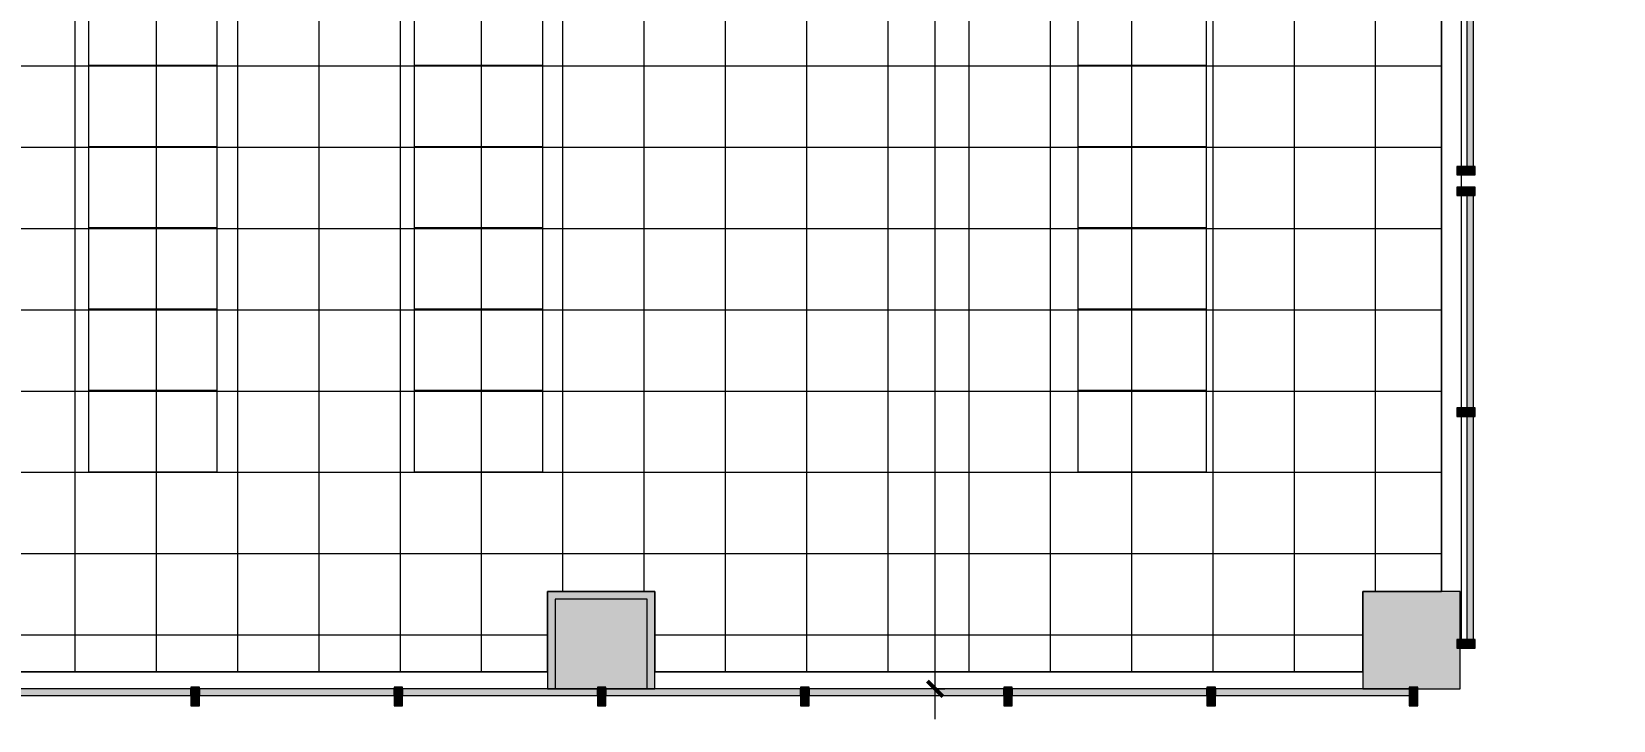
# Model space of a CAD drawing. Header units: inches. Extents: x 1 to 2249, y -2455 to -36.
# Drawn here: x 1763.1 to 2230.2, y -1729.2 to -1525.9 of the extents above; entities that cross this region are included whole.
import ezdxf

# ---------------------------------------------------------------- set-up
doc = ezdxf.new("R2010")
doc.units = ezdxf.units.IN
doc.header["$MEASUREMENT"] = 0
for name, color, linetype, lineweight in [('A-ANNO-DIMS', 211, 'Continuous', 9), ('A-ANNO-DIMS-96', 211, 'Continuous', 9), ('A-COLS', 52, 'Continuous', 13), ('A-DETL-GENF', 92, 'Continuous', 9), ('A-DETL-THIN', 151, 'Continuous', 9), ('A-GENM', 13, 'Continuous', 9), ('A-GLAZ-CURT', 52, 'Continuous', 13), ('A-GLAZ-CWMG', 51, 'Continuous', 13), ('A-WALL', 113, 'Continuous', 13)]:
    doc.layers.add(name, color=color, linetype=linetype, lineweight=lineweight)
doc.styles.add('Swis721 Lt BT', font='swissl.ttf', dxfattribs={"height": 9})
doc.dimstyles.new('OTJ_-_3_32__Linear__1__Tolerance', dxfattribs={"dimscale": 12, "dimtxt": 9.497835, "dimasz": 0.375, "dimexe": 0.75, "dimexo": 0.5, "dimgap": 0.5, "dimtad": 1, "dimdec": 0, "dimzin": 3, "dimdsep": 46, "dimlunit": 4, "dimtxsty": 'Swis721 Lt BT', "dimblk1": 'OBLIQUE', "dimblk2": 'OBLIQUE', "dimsah": 1, "dimcen": 0.09, "dimdle": 0.75, "dimazin": 0, "dimtfac": 1, "dimtdec": 4, "dimtix": 1, "dimtmove": 0, "dimatfit": 3, "dimfxl": 1, "dimtvp": 1, "dimfrac": 2, "dimtolj": 1, "dimtzin": 0, "dimarcsym": 2})

# ---------------------------------------------------------------- blocks, each defined once
blk = doc.blocks.new('System Panel - Glazed 2-5105823-Level 7 CONSTRUCTION')
at = {"layer": 'A-GLAZ-CURT', "lineweight": 9}
blk.add_hatch(color=7, dxfattribs=at).paths.add_polyline_path([(28.75, 0.25), (28.75, 2.25), (-28.75, 2.25), (-28.75, 0.25)], flags=0)
at = {"layer": 'A-GLAZ-CURT', "color": 8, "lineweight": 20}
for p, q in [((28.75, 2.25), (-28.75, 2.25)), ((-28.75, 2.25), (-28.75, 0.25)), ((-28.75, 0.25), (28.75, 0.25)), ((28.75, 0.25), (28.75, 2.25))]:
    blk.add_line(p, q, dxfattribs=at)
blk = doc.blocks.new('Rectangular Mullion - 2_5_ x 5_ rectangular-5104493-Level 7 CONSTRUCTION')
at = {"layer": 'A-GLAZ-CWMG', "lineweight": 9}
blk.add_hatch(color=7, dxfattribs=at).paths.add_polyline_path([(0, 2.75), (0, -2.75), (-2.5, -2.75), (-2.5, 2.75)], flags=0)
at = {"layer": 'A-GLAZ-CWMG', "color": 8, "lineweight": 20}
for p, q in [((-2.5, 2.75), (0, 2.75)), ((-2.5, -2.75), (-2.5, 2.75)), ((0, 2.75), (0, -2.75)), ((0, -2.75), (-2.5, -2.75))]:
    blk.add_line(p, q, dxfattribs=at)
blk = doc.blocks.new('System Panel - Glazed 2-5104046-Level 7 CONSTRUCTION')
at = {"layer": 'A-GLAZ-CURT', "lineweight": 9}
blk.add_hatch(color=7, dxfattribs=at).paths.add_polyline_path([(-28.63, 0.25), (28.63, 0.25), (28.63, 2.25), (-28.63, 2.25)], flags=0)
at = {"layer": 'A-GLAZ-CURT', "color": 8, "lineweight": 20}
for p, q in [((28.63, 2.25), (-28.63, 2.25)), ((-28.63, 2.25), (-28.63, 0.25)), ((-28.63, 0.25), (28.63, 0.25)), ((28.63, 0.25), (28.63, 2.25))]:
    blk.add_line(p, q, dxfattribs=at)
blk = doc.blocks.new('System Panel - Glazed 2-5105010-Level 7 CONSTRUCTION')
at = {"layer": 'A-GLAZ-CURT', "lineweight": 9}
blk.add_hatch(color=7, dxfattribs=at).paths.add_polyline_path([(32.96, 2.25), (-32.96, 2.25), (-32.96, 0.25), (32.96, 0.25)], flags=0)
at = {"layer": 'A-GLAZ-CURT', "color": 8, "lineweight": 20}
for p, q in [((32.96, 2.25), (-32.96, 2.25)), ((-32.96, 2.25), (-32.96, 0.25)), ((-32.96, 0.25), (32.96, 0.25)), ((32.96, 0.25), (32.96, 2.25))]:
    blk.add_line(p, q, dxfattribs=at)
blk = doc.blocks.new('System Panel - Glazed 2-5375402-Level 7 CONSTRUCTION')
at = {"layer": 'A-GLAZ-CURT', "lineweight": 9}
blk.add_hatch(color=7, dxfattribs=at).paths.add_polyline_path([(31.4, 0.25), (31.4, 2.25), (-31.4, 2.25), (-31.4, 0.25), (25.41, 0.25)], flags=0)
at = {"layer": 'A-GLAZ-CURT', "color": 8, "lineweight": 20}
for p, q in [((31.4, 2.25), (-31.4, 2.25)), ((-31.4, 2.25), (-31.4, 0.25)), ((-31.4, 0.25), (31.4, 0.25)), ((31.4, 0.25), (31.4, 2.25))]:
    blk.add_line(p, q, dxfattribs=at)
blk = doc.blocks.new('System Panel - Glazed 2-5375404-Level 7 CONSTRUCTION')
at = {"layer": 'A-GLAZ-CURT', "lineweight": 9}
blk.add_hatch(color=7, dxfattribs=at).paths.add_polyline_path([(31.76, 2.25), (-31.76, 2.25), (-31.76, 0.25), (31.76, 0.25)], flags=0)
at = {"layer": 'A-GLAZ-CURT', "color": 8, "lineweight": 20}
for p, q in [((31.76, 2.25), (-31.76, 2.25)), ((-31.76, 2.25), (-31.76, 0.25)), ((-31.76, 0.25), (31.76, 0.25)), ((31.76, 0.25), (31.76, 2.25))]:
    blk.add_line(p, q, dxfattribs=at)
blk = doc.blocks.new('Columns 15 - Columns 4-5094592-Level 7 CONSTRUCTION')
at = {"layer": 'A-COLS', "color": 8, "lineweight": 20}
for p, q in [((1386.75, -824.84), (1378.58, -849.96)), ((1412.53, -833.21), (1386.75, -824.84)), ((1404.36, -858.34), (1412.53, -833.21)), ((1378.58, -849.96), (1404.36, -858.34))]:
    blk.add_line(p, q, dxfattribs=at)
blk = doc.blocks.new('Walls 59 - Walls 3-5097470-Level 7 CONSTRUCTION')
at = {"layer": 'A-WALL', "lineweight": 9}
for p, q in [((54.48, -1088.07), (54.48, -1297.16)), ((54.48, -1328.9), (54.48, -1537.12)), ((54.48, -1568.87), (54.48, -1669.64)), ((54.48, -1673.14), (54.48, -1776.28)), ((54.48, -1807.73), (54.48, -1915.86))]:
    blk.add_line(p, q, dxfattribs=at)
blk = doc.blocks.new('Walls 60 - Walls 3-5097482-Level 7 CONSTRUCTION')
at = {"layer": 'A-WALL', "lineweight": 9}
for p, q in [((53.56, -1018.04), (53.56, -1077.61)), ((59.48, -1078.61), (59.48, -1020.54)), ((53.56, -1081.11), (53.56, -1361.88)), ((59.48, -1135.36), (59.48, -1081.11)), ((59.48, -1141.36), (59.48, -1137.86)), ((59.48, -1198.11), (59.48, -1143.86)), ((59.48, -1255.07), (59.48, -1200.61)), ((59.48, -1261.07), (59.48, -1257.57)), ((59.48, -1318.61), (59.48, -1263.57)), ((59.48, -1361.88), (59.48, -1321.11)), ((53.56, -1392.82), (53.56, -1505.78)), ((59.48, -1448.11), (59.48, -1392.82)), ((59.48, -1505.78), (59.48, -1454.11)), ((53.56, -1536.77), (53.56, -1697.7)), ((59.48, -1584.11), (59.48, -1536.77)), ((59.48, -1647.86), (59.48, -1586.61)), ((59.48, -1653.86), (59.48, -1650.36)), ((59.48, -1697.7), (59.48, -1656.36)), ((53.56, -1728.94), (53.56, -1903.63)), ((59.48, -1778.14), (59.48, -1728.94)), ((59.48, -1784.23), (59.48, -1780.64)), ((59.48, -1849.44), (59.48, -1786.73)), ((59.48, -1917.86), (59.48, -1851.94))]:
    blk.add_line(p, q, dxfattribs=at)
blk = doc.blocks.new('Rectangular Mullion - 2_5_ x 5_ rectangular-V11-Level 7 CONSTRUCTION')
at = {"layer": 'A-GLAZ-CWMG', "lineweight": 9}
blk.add_hatch(color=7, dxfattribs=at).paths.add_polyline_path([(-2.5, 2.75), (-2.5, -2.75), (0, -2.75), (0, 2.75)], flags=0)
at = {"layer": 'A-GLAZ-CWMG', "color": 8, "lineweight": 20}
for p, q in [((0, 2.75), (-2.5, 2.75)), ((-2.5, 2.75), (-2.5, -2.75)), ((0, -2.75), (0, 2.75)), ((-2.5, -2.75), (0, -2.75))]:
    blk.add_line(p, q, dxfattribs=at)
blk = doc.blocks.new('Columns 56 - Columns 4-5528654-Level 7 CONSTRUCTION')
at = {"layer": 'A-COLS', "lineweight": 9}
blk.add_hatch(color=7, dxfattribs=at).paths.add_polyline_path([(1378.22, -846.07), (1405.53, -854.94), (1414.4, -827.61), (1387.09, -818.75), (1379.75, -841.33)], flags=0)
at = {"layer": 'A-COLS', "color": 8, "lineweight": 20}
for p, q in [((1387.09, -818.74), (1379.75, -841.33)), ((1409.14, -825.91), (1387.09, -818.74)), ((1414.4, -827.61), (1409.14, -825.91)), ((1405.53, -854.94), (1414.4, -827.61)), ((1379.75, -841.33), (1378.22, -846.07)), ((1378.22, -846.07), (1405.53, -854.94))]:
    blk.add_line(p, q, dxfattribs=at)
blk = doc.blocks.new('Columns 57 - Columns 4-5528666-Level 7 CONSTRUCTION')
at = {"layer": 'A-COLS', "lineweight": 9}
blk.add_hatch(color=7, dxfattribs=at).paths.add_polyline_path([(1406.57, -859.06), (1415.44, -831.74), (1385.25, -821.95), (1376.38, -849.25)], flags=0)
at = {"layer": 'A-COLS', "color": 8, "lineweight": 20}
for p, q in [((1385.26, -821.93), (1377.93, -844.49)), ((1415.44, -831.74), (1385.26, -821.93)), ((1408.11, -854.32), (1415.44, -831.74)), ((1377.93, -844.49), (1376.38, -849.25)), ((1376.38, -849.25), (1406.57, -859.06)), ((1406.57, -859.06), (1408.11, -854.32))]:
    blk.add_line(p, q, dxfattribs=at)
blk = doc.blocks.new('RACKS121 - RACKS-5895461-Level 7 CONSTRUCTION')
at = {"layer": 'A-GENM', "lineweight": 20}
for p, q in [((1823.09, -1271.86), (1785.09, -1271.86)), ((1785.09, -1271.86), (1785.09, -1295.86)), ((1823.09, -1295.86), (1823.09, -1271.86)), ((1785.09, -1295.86), (1823.09, -1295.86))]:
    blk.add_line(p, q, dxfattribs=at)
blk = doc.blocks.new('RACKS122 - RACKS-5895479-Level 7 CONSTRUCTION')
at = {"layer": 'A-GENM', "lineweight": 20}
for p, q in [((1823.09, -1271.86), (1785.09, -1271.86)), ((1785.09, -1271.86), (1785.09, -1295.86)), ((1823.09, -1295.86), (1823.09, -1271.86)), ((1785.09, -1295.86), (1823.09, -1295.86))]:
    blk.add_line(p, q, dxfattribs=at)
blk = doc.blocks.new('RACKS123 - RACKS-5895497-Level 7 CONSTRUCTION')
at = {"layer": 'A-GENM', "lineweight": 20}
for p, q in [((1823.09, -1271.86), (1785.09, -1271.86)), ((1785.09, -1271.86), (1785.09, -1295.86)), ((1823.09, -1295.86), (1823.09, -1271.86)), ((1785.09, -1295.86), (1823.09, -1295.86))]:
    blk.add_line(p, q, dxfattribs=at)
blk = doc.blocks.new('RACKS124 - RACKS-5895515-Level 7 CONSTRUCTION')
at = {"layer": 'A-GENM', "lineweight": 20}
for p, q in [((1823.09, -1271.86), (1785.09, -1271.86)), ((1785.09, -1271.86), (1785.09, -1295.86)), ((1823.09, -1295.86), (1823.09, -1271.86)), ((1785.09, -1295.86), (1823.09, -1295.86))]:
    blk.add_line(p, q, dxfattribs=at)
blk = doc.blocks.new('RACKS125 - RACKS-5895533-Level 7 CONSTRUCTION')
at = {"layer": 'A-GENM', "lineweight": 20}
for p, q in [((1823.09, -1271.86), (1785.09, -1271.86)), ((1785.09, -1271.86), (1785.09, -1295.86)), ((1823.09, -1295.86), (1823.09, -1271.86)), ((1785.09, -1295.86), (1823.09, -1295.86))]:
    blk.add_line(p, q, dxfattribs=at)
blk = doc.blocks.new('RACKS126 - RACKS-5895551-Level 7 CONSTRUCTION')
at = {"layer": 'A-GENM', "lineweight": 20}
for p, q in [((1823.09, -1271.86), (1785.09, -1271.86)), ((1785.09, -1271.86), (1785.09, -1295.86)), ((1823.09, -1295.86), (1823.09, -1271.86)), ((1785.09, -1295.86), (1823.09, -1295.86))]:
    blk.add_line(p, q, dxfattribs=at)
blk = doc.blocks.new('RACKS12 - RACKS-5895791-Level 7 CONSTRUCTION')
at = {"layer": 'A-GENM', "lineweight": 20}
for p, q in [((1823.09, -1271.86), (1785.09, -1271.86)), ((1785.09, -1271.86), (1785.09, -1295.86)), ((1823.09, -1295.86), (1823.09, -1271.86)), ((1785.09, -1295.86), (1823.09, -1295.86))]:
    blk.add_line(p, q, dxfattribs=at)
blk = doc.blocks.new('RACKS13 - RACKS-5895803-Level 7 CONSTRUCTION')
at = {"layer": 'A-GENM', "lineweight": 20}
for p, q in [((1823.09, -1271.86), (1785.09, -1271.86)), ((1785.09, -1271.86), (1785.09, -1295.86)), ((1823.09, -1295.86), (1823.09, -1271.86)), ((1785.09, -1295.86), (1823.09, -1295.86))]:
    blk.add_line(p, q, dxfattribs=at)
blk = doc.blocks.new('RACKS14 - RACKS-5895815-Level 7 CONSTRUCTION')
at = {"layer": 'A-GENM', "lineweight": 20}
for p, q in [((1823.09, -1271.86), (1785.09, -1271.86)), ((1785.09, -1271.86), (1785.09, -1295.86)), ((1823.09, -1295.86), (1823.09, -1271.86)), ((1785.09, -1295.86), (1823.09, -1295.86))]:
    blk.add_line(p, q, dxfattribs=at)
blk = doc.blocks.new('RACKS15 - RACKS-5895827-Level 7 CONSTRUCTION')
at = {"layer": 'A-GENM', "lineweight": 20}
for p, q in [((1823.09, -1271.86), (1785.09, -1271.86)), ((1785.09, -1271.86), (1785.09, -1295.86)), ((1823.09, -1295.86), (1823.09, -1271.86)), ((1785.09, -1295.86), (1823.09, -1295.86))]:
    blk.add_line(p, q, dxfattribs=at)
blk = doc.blocks.new('RACKS16 - RACKS-5895839-Level 7 CONSTRUCTION')
at = {"layer": 'A-GENM', "lineweight": 20}
for p, q in [((1823.09, -1271.86), (1785.09, -1271.86)), ((1785.09, -1271.86), (1785.09, -1295.86)), ((1823.09, -1295.86), (1823.09, -1271.86)), ((1785.09, -1295.86), (1823.09, -1295.86))]:
    blk.add_line(p, q, dxfattribs=at)
blk = doc.blocks.new('RACKS17 - RACKS-5895851-Level 7 CONSTRUCTION')
at = {"layer": 'A-GENM', "lineweight": 20}
for p, q in [((1823.09, -1271.86), (1785.09, -1271.86)), ((1785.09, -1271.86), (1785.09, -1295.86)), ((1823.09, -1295.86), (1823.09, -1271.86)), ((1785.09, -1295.86), (1823.09, -1295.86))]:
    blk.add_line(p, q, dxfattribs=at)
blk = doc.blocks.new('RACKS137 - RACKS-5895989-Level 7 CONSTRUCTION')
at = {"layer": 'A-GENM', "lineweight": 20}
for p, q in [((1823.09, -1271.86), (1785.09, -1271.86)), ((1785.09, -1271.86), (1785.09, -1295.86)), ((1823.09, -1295.86), (1823.09, -1271.86)), ((1785.09, -1295.86), (1823.09, -1295.86))]:
    blk.add_line(p, q, dxfattribs=at)
blk = doc.blocks.new('RACKS138 - RACKS-5896001-Level 7 CONSTRUCTION')
at = {"layer": 'A-GENM', "lineweight": 20}
for p, q in [((1823.09, -1271.86), (1785.09, -1271.86)), ((1785.09, -1271.86), (1785.09, -1295.86)), ((1823.09, -1295.86), (1823.09, -1271.86)), ((1785.09, -1295.86), (1823.09, -1295.86))]:
    blk.add_line(p, q, dxfattribs=at)
blk = doc.blocks.new('RACKS139 - RACKS-5896013-Level 7 CONSTRUCTION')
at = {"layer": 'A-GENM', "lineweight": 20}
for p, q in [((1823.09, -1271.86), (1785.09, -1271.86)), ((1785.09, -1271.86), (1785.09, -1295.86)), ((1823.09, -1295.86), (1823.09, -1271.86)), ((1785.09, -1295.86), (1823.09, -1295.86))]:
    blk.add_line(p, q, dxfattribs=at)
blk = doc.blocks.new('RACKS140 - RACKS-5896025-Level 7 CONSTRUCTION')
at = {"layer": 'A-GENM', "lineweight": 20}
for p, q in [((1823.09, -1271.86), (1785.09, -1271.86)), ((1785.09, -1271.86), (1785.09, -1295.86)), ((1823.09, -1295.86), (1823.09, -1271.86)), ((1785.09, -1295.86), (1823.09, -1295.86))]:
    blk.add_line(p, q, dxfattribs=at)
blk = doc.blocks.new('RACKS141 - RACKS-5896037-Level 7 CONSTRUCTION')
at = {"layer": 'A-GENM', "lineweight": 20}
for p, q in [((1823.09, -1271.86), (1785.09, -1271.86)), ((1785.09, -1271.86), (1785.09, -1295.86)), ((1823.09, -1295.86), (1823.09, -1271.86)), ((1785.09, -1295.86), (1823.09, -1295.86))]:
    blk.add_line(p, q, dxfattribs=at)
blk = doc.blocks.new('RACKS142 - RACKS-5896049-Level 7 CONSTRUCTION')
at = {"layer": 'A-GENM', "lineweight": 20}
for p, q in [((1823.09, -1271.86), (1785.09, -1271.86)), ((1785.09, -1271.86), (1785.09, -1295.86)), ((1823.09, -1295.86), (1823.09, -1271.86)), ((1785.09, -1295.86), (1823.09, -1295.86))]:
    blk.add_line(p, q, dxfattribs=at)
blk = doc.blocks.new('DIMBLOCK3-Level 7 CONSTRUCTION')
at = {"layer": 'A-ANNO-DIMS-96'}
for p, q in [((2029.94, -1728.89), (2029.94, -1167.86)), ((2032.76, -1176.86), (2020.94, -1176.86)), ((2029.94, -1176.86), (2032.76, -1176.86)), ((2032.76, -1719.89), (2020.94, -1719.89)), ((2029.94, -1719.89), (2032.76, -1719.89))]:
    blk.add_line(p, q, dxfattribs=at)
at = {"layer": 'A-ANNO-DIMS-96', "lineweight": 50}
for p, q in [((2029.94, -1176.86), (2027.69, -1174.61)), ((2029.94, -1176.86), (2032.19, -1179.11)), ((2029.94, -1719.89), (2027.69, -1717.64)), ((2029.94, -1719.89), (2032.19, -1722.14))]:
    blk.add_line(p, q, dxfattribs=at)
at = {"layer": 'A-ANNO-DIMS-96', "color": 0, "insert": (2011.92, -1466.24), "char_height": 9, "width": 42.8759, "attachment_point": 1, "rotation": 90, "line_spacing_factor": 1.005062, "style": 'Swis721 Lt BT'}
blk.add_mtext('45\' - 3"', dxfattribs=at)
blk = doc.blocks.new('_Oblique')
at = {"color": 0, "linetype": 'ByBlock', "lineweight": -2}
blk.add_line((-0.5, -0.5), (0.5, 0.5), dxfattribs=at)

msp = doc.modelspace()

# ---------------------------------------------------------------- hatches: boundary and pattern name
at = {"layer": 'A-DETL-GENF'}
h = msp.add_hatch(dxfattribs=at)
h.set_pattern_fill('FP1_9', color=254, style=0, pattern_type=2)
h.set_pattern_definition([(0, (0, 0), (0, 24), []), (90, (0, 0), (-24, 1e-15), [])])
h.paths.add_polyline_path([(2050.2, -1714.91), (2156.27, -1714.89), (2156.27, -1691.16), (2179.45, -1691.16), (2179.45, -1516.48), (2156.27, -1516.48), (2156.29, -1485.24), (2179.45, -1485.24), (2179.45, -1324.3), (2156.29, -1324.3), (2156.29, -1293.32), (2179.45, -1293.32), (2179.45, -1180.35), (2156.29, -1180.35), (2156.29, -1149.41), (2179.45, -1149.41), (2179.45, -805.57), (2173.15, -805.57), (2168.37, -820.66), (2142.15, -812.33), (2152.36, -780.14), (2174.05, -787.02), (2179.98, -768.42), (2180.1, -768.42), (2230.2, -611.3), (2208.77, -604.46), (2215.3, -583.98), (2013.23, -519.9), (2006.8, -540.13), (1980.87, -531.89), (1987.29, -511.65), (1784.64, -447.35), (1777.69, -469.28), (1751.74, -461.04), (1758.7, -439.11), (1555.88, -374.76), (1548.93, -396.68), (1522.98, -388.45), (1529.94, -366.54), (1327.96, -302.46), (1321.01, -324.38), (1291.44, -315), (1298.4, -293.06), (1100.1, -230.14), (1093.11, -252.07), (1066.92, -243.76), (951.44, -607.72), (1135.21, -666.03), (1172.11, -549.74), (1256.27, -578.72), (1218.59, -692.63), (1681.47, -839.5), (1681.47, -865.14), (1801.47, -865.14), (1801.47, -950.89), (1681.47, -950.89), (1681.47, -1131.82), (1707.36, -1131.82), (1707.36, -1173.36), (1801.47, -1173.36), (1801.47, -1245.68), (1681.47, -1245.68), (1681.47, -1294.33), (1707.38, -1294.33), (1707.38, -1323.79), (1681.47, -1323.79), (1681.47, -1489.01), (1703.24, -1489.01), (1703.24, -1513.13), (1681.47, -1513.13), (1681.47, -1691.19), (1707.22, -1691.19), (1707.22, -1714.89), (1915.45, -1714.89), (1915.45, -1691.17), (1947.18, -1691.17), (1947.18, -1714.91), (2007.75, -1714.91)], flags=0)
h.paths.add_polyline_path([(1853.12, -1019.06), (1830.23, -1011.8), (1837.53, -988.81), (1860.42, -996.07), (1855.43, -1011.8)], flags=0)
h.paths.add_polyline_path([(1940.06, -744.69), (1917.16, -737.43), (1924.46, -714.44), (1947.35, -721.7), (1942.36, -737.43)], flags=0)

# ---------------------------------------------------------------- linework, layer by layer
at = {"layer": 'A-DETL-THIN'}
for p, q in [((2179.45, -1691.16), (2179.45, -1516.48)), ((1915.45, -1714.89), (1915.45, -1691.17)), ((1915.45, -1691.17), (1947.18, -1691.17)), ((1947.18, -1691.17), (1947.18, -1714.91)), ((2156.27, -1714.91), (2156.27, -1691.16)), ((2156.27, -1691.16), (2179.45, -1691.16)), ((1707.22, -1714.89), (1915.45, -1714.89)), ((1947.18, -1714.91), (2156.27, -1714.91))]:
    msp.add_line(p, q, dxfattribs=at)

# ---------------------------------------------------------------- block references
at = {"layer": 'A-COLS', "lineweight": 9, "rotation": 18.00000000000044}
for name, p in [('Columns 57 - Columns 4-5528666-Level 7 CONSTRUCTION', (344, -1337.53)), ('Columns 15 - Columns 4-5094592-Level 7 CONSTRUCTION', (344, -1337.53)), ('Columns 56 - Columns 4-5528654-Level 7 CONSTRUCTION', (584.06, -1341.13))]:
    msp.add_blockref(name, p, dxfattribs=at)
at = {"layer": 'A-GENM'}
for name, p in [('RACKS121 - RACKS-5895461-Level 7 CONSTRUCTION', (-5.15, -240)), ('RACKS12 - RACKS-5895791-Level 7 CONSTRUCTION', (91, -240)), ('RACKS137 - RACKS-5895989-Level 7 CONSTRUCTION', (287, -240)), ('RACKS122 - RACKS-5895479-Level 7 CONSTRUCTION', (-5.15, -264)), ('RACKS13 - RACKS-5895803-Level 7 CONSTRUCTION', (91, -264)), ('RACKS138 - RACKS-5896001-Level 7 CONSTRUCTION', (287, -264)), ('RACKS123 - RACKS-5895497-Level 7 CONSTRUCTION', (-5.15, -288)), ('RACKS14 - RACKS-5895815-Level 7 CONSTRUCTION', (91, -288)), ('RACKS139 - RACKS-5896013-Level 7 CONSTRUCTION', (287, -288)), ('RACKS124 - RACKS-5895515-Level 7 CONSTRUCTION', (-5.15, -312)), ('RACKS15 - RACKS-5895827-Level 7 CONSTRUCTION', (91, -312)), ('RACKS140 - RACKS-5896025-Level 7 CONSTRUCTION', (287, -312)), ('RACKS125 - RACKS-5895533-Level 7 CONSTRUCTION', (-5.15, -336)), ('RACKS16 - RACKS-5895839-Level 7 CONSTRUCTION', (91, -336)), ('RACKS141 - RACKS-5896037-Level 7 CONSTRUCTION', (287, -336)), ('RACKS126 - RACKS-5895551-Level 7 CONSTRUCTION', (-5.15, -360)), ('RACKS17 - RACKS-5895851-Level 7 CONSTRUCTION', (91, -360)), ('RACKS142 - RACKS-5896049-Level 7 CONSTRUCTION', (287, -360))]:
    msp.add_blockref(name, p, dxfattribs=at)
at = {"layer": 'A-GLAZ-CURT', "lineweight": 9, "rotation": 269.9999999999988}
for name, p in [('System Panel - Glazed 2-5375404-Level 7 CONSTRUCTION', (2186.69, -1533.9)), ('System Panel - Glazed 2-5375402-Level 7 CONSTRUCTION', (2186.69, -1605.57)), ('System Panel - Glazed 2-5105010-Level 7 CONSTRUCTION', (2186.69, -1672.43))]:
    msp.add_blockref(name, p, dxfattribs=at)
at = {"layer": 'A-GLAZ-CURT', "lineweight": 9}
for name, p in [('System Panel - Glazed 2-5105823-Level 7 CONSTRUCTION', (1781.45, -1722.14)), ('System Panel - Glazed 2-5105823-Level 7 CONSTRUCTION', (1841.45, -1722.14)), ('System Panel - Glazed 2-5105823-Level 7 CONSTRUCTION', (1901.45, -1722.14)), ('System Panel - Glazed 2-5105823-Level 7 CONSTRUCTION', (1961.45, -1722.14)), ('System Panel - Glazed 2-5105823-Level 7 CONSTRUCTION', (2021.45, -1722.14)), ('System Panel - Glazed 2-5105823-Level 7 CONSTRUCTION', (2081.45, -1722.14)), ('System Panel - Glazed 2-5104046-Level 7 CONSTRUCTION', (2141.33, -1722.14))]:
    msp.add_blockref(name, p, dxfattribs=at)
at = {"layer": 'A-GLAZ-CWMG', "lineweight": 9, "extrusion": (0, 0, -1)}
for p, rotation in [((-2186.69, -1568.17), 270.0000000000012), ((-2186.69, -1639.47), 270.0000000000012), ((-2186.69, -1707.89), 270.0000000000012), ((-1812.7, -1722.14), 180), ((-1872.7, -1722.14), 180), ((-1932.7, -1722.14), 180), ((-1992.7, -1722.14), 180), ((-2052.7, -1722.14), 180), ((-2112.7, -1722.14), 180), ((-2172.45, -1722.14), 180)]:
    msp.add_blockref('Rectangular Mullion - 2_5_ x 5_ rectangular-5104493-Level 7 CONSTRUCTION', p, dxfattribs=dict(at, rotation=rotation))
at = {"layer": 'A-GLAZ-CWMG', "lineweight": 9, "rotation": 89.9999999999988}
msp.add_blockref('Rectangular Mullion - 2_5_ x 5_ rectangular-V11-Level 7 CONSTRUCTION', (2186.69, -1571.76), dxfattribs=at)
at = {"layer": 'A-WALL', "lineweight": 9}
msp.add_blockref('Walls 60 - Walls 3-5097482-Level 7 CONSTRUCTION', (2125.89, 212.47), dxfattribs=at)
at = {"layer": 'A-WALL', "lineweight": 9, "rotation": 270.0000000000001}
msp.add_blockref('Walls 59 - Walls 3-5097470-Level 7 CONSTRUCTION', (3244.34, -1660.41), dxfattribs=at)

# ---------------------------------------------------------------- dimensions: what is measured, and where the dimension line sits
at = {"layer": 'A-ANNO-DIMS'}
dim = msp.add_linear_dim(base=(2029.94, -1176.86), p1=(2026.76, -1719.89), p2=(2026.76, -1176.86), angle=90, dimstyle='OTJ_-_3_32__Linear__1__Tolerance', override={"dimpost": '<>', "dimfxl": 543.032071}, dxfattribs=at)
dim.commit()
dim.dimension.update_dxf_attribs({"geometry": 'DIMBLOCK3-Level 7 CONSTRUCTION', "text_midpoint": (2019.31, -1448.37)})

doc.saveas('drawing.dxf')
